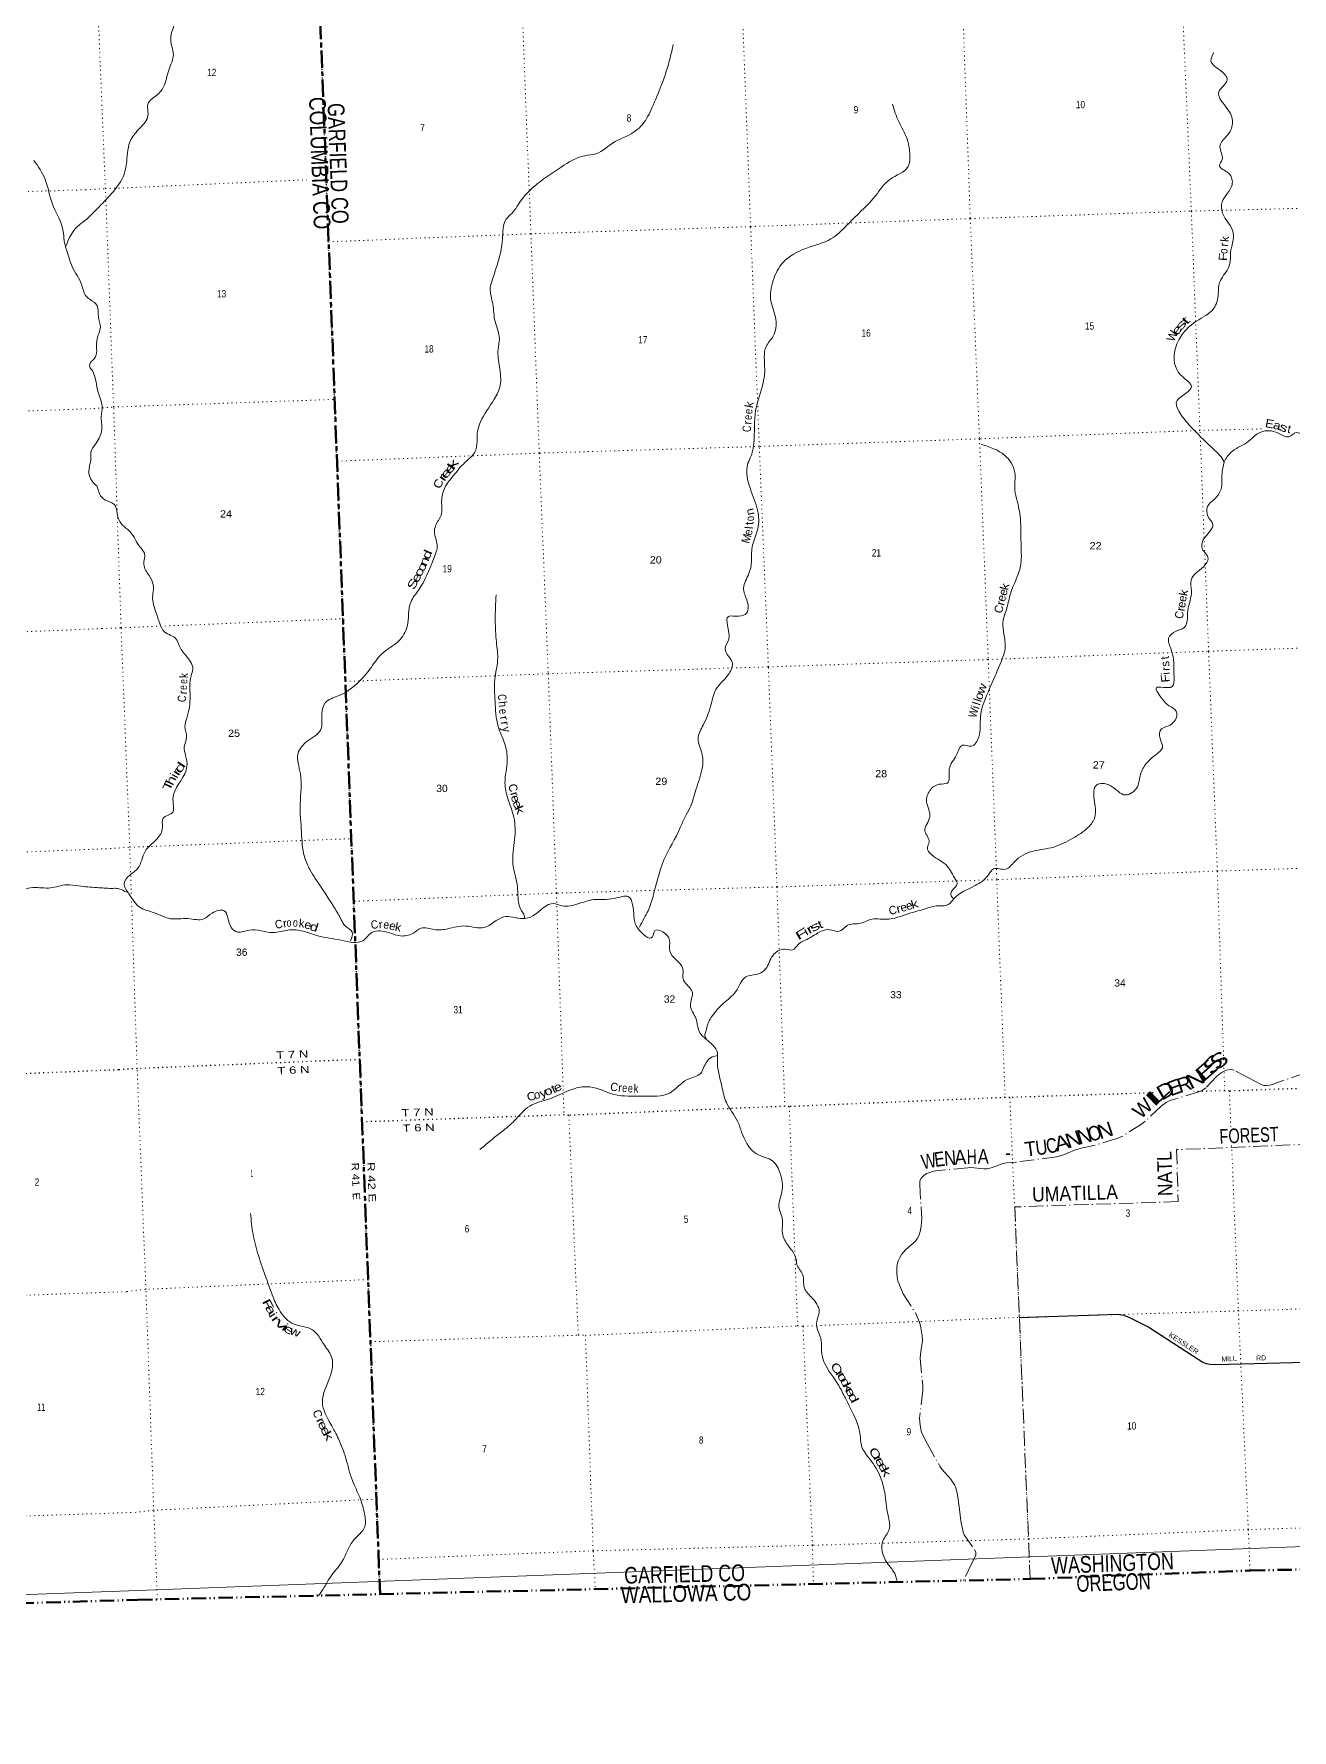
# Model space of a CAD drawing. Header units: feet. Extents: x 757852 to 1040949, y -536576 to -344549.
# Drawn here: x 856836 to 887044, y -536576 to -495840 of the extents above; entities that cross this region are included whole.
import ezdxf
from ezdxf.enums import TextEntityAlignment as Align

# ---------------------------------------------------------------- set-up
doc = ezdxf.new("R2010")
doc.units = ezdxf.units.FT
doc.header["$LTSCALE"] = 70
for name, pattern in [('DASH_DOUBLE_DOT', [9.2, 5, -1.2, 0.3, -1.2, 0.3, -1.2]), ('DOT_DASHED', [7.7, 5, -1.2, 0.3, -1.2]), ('DOTTED', [1.5, 0.3, -1.2]), ('LONG_DASH_SHORT_DASH', [9.9, 6, -1.2, 1.5, -1.2])]:
    doc.linetypes.add(name, pattern=pattern)
for name, color, linetype, lineweight in [('10', 7, 'DASH_DOUBLE_DOT', 70), ('11', 7, 'LONG_DASH_SHORT_DASH', 60), ('29', 7, 'Continuous', 25), ('39', 7, 'Continuous', 13), ('4', 7, 'Continuous', 13), ('44', 7, 'DOT_DASHED', 13), ('6', 7, 'DOTTED', 25), ('7', 7, 'DOTTED', 13)]:
    doc.layers.add(name, color=color, linetype=linetype, lineweight=lineweight)
for name, color, linetype in [('12', 7, 'Continuous'), ('30', 7, 'Continuous'), ('41', 7, 'Continuous')]:
    doc.layers.add(name, color=color, linetype=linetype)

msp = doc.modelspace()

# ---------------------------------------------------------------- linework, layer by layer
at = {"layer": '10', "lineweight": 60}
msp.add_line((827517.11, -534387.17), (859332.32, -533447.52), dxfattribs=at)
msp.add_lwpolyline([(859332.32, -533447.52), (880770.25, -532946.64), (886047.68, -532742.71), (891196.58, -532649.95)], dxfattribs=at)
at = {"layer": '11'}
msp.add_lwpolyline([(861042.93, -487447.53), (861107.39, -488716.32), (863449.33, -488624.67), (863449.22, -488620.66), (865145.73, -533311.69)], dxfattribs=at)
at = {"layer": '29'}
msp.add_lwpolyline([(880489.85, -526665.39), (882854.81, -526588.69), (883004.59, -526614.32), (883142.44, -526666.64), (883603.69, -526900.95), (884650.64, -527576.08), (884900.18, -527736.15), (884972.54, -527770.14), (885067.61, -527789.16), (885207.45, -527794.88), (887369.93, -527741.86)], dxfattribs=at)
at = {"layer": '39'}
for points in [[(863793.24, -488038.68), (863792.08, -488279.51), (863544.22, -488723.76), (863370.79, -489248.24), (863014.73, -489974.39), (862931.91, -490514.43), (862956.86, -491109.7), (862939.82, -491778.36), (862704.28, -492021.62), (862481.1, -492206.35), (862340.74, -492625.58), (862099.17, -493220.15), (861874.32, -493487.2), (861347.24, -493977.26), (861012.71, -494474.07), (860868.31, -494680.71), (860583.52, -494883.19), (860401.81, -495116.94), (860198.23, -495638.23), (860119.82, -495981.51), (860183.93, -496332.9), (860072.4, -496709.2), (859949.6, -497111.89), (859753.59, -497336), (859577.96, -497501.36), (859574.33, -497796.43), (859380.72, -498104.75), (859164.05, -498377.59), (859062.76, -498902.09), (858975.09, -499271.71), (858661.16, -499717.78), (858380.99, -500012.43), (858097.81, -500296.6)], [(872186.01, -496096.89), (872082.03, -496527.16), (871899.27, -497075.97), (871681.73, -497599.66), (871445.09, -498015.51), (871070.3, -498294.71), (870789.47, -498424.84), (870328.93, -498718.44), (870059.71, -498763.97), (869496.43, -499038.32), (868928.62, -499435.2), (868548.74, -499816.87), (868307.7, -500148.57), (868173.49, -500290.72), (868086.78, -500764.65), (867963.79, -501372.02), (867845.75, -501730.43), (867793.62, -501940.55), (867854.74, -502328.15), (867908.82, -502750.05), (868012.73, -503162.55), (867981.88, -503416.23), (868013.82, -503834.73), (868030.55, -504281.74), (867887.74, -504614.75), (867556.52, -505157.61), (867488.66, -505378.2), (867432.33, -505863.33), (867185.46, -506130.98), (866904.09, -506453.76), (866699.9, -506742.31), (866624.99, -507067.43), (866612.26, -507394.85), (866479.29, -507651.34), (866453.82, -507812.57), (866518.16, -508101.75), (866426.08, -508457.45), (866070.49, -509199.64), (865884.2, -509483.68), (865796.63, -510068), (865594.2, -510418.7), (865190.18, -510726.8), (864938.73, -511044.74), (864142.88, -511736.84), (863831.03, -511903.94), (863750.35, -512167.02), (863723.09, -512547.01), (863396.47, -512828.9), (863178.21, -513115.82), (863234.34, -513609.91), (863228.74, -514328.42), (863260.32, -515015.81), (863328.86, -515593.82), (863460.01, -515907.25), (863732.62, -516333.17), (864053.28, -516828), (864215.73, -517114.48), (864306.05, -517260.48), (864478.8, -517416.26), (864437.03, -517624.17)], [(885164.06, -496287.51), (885095.51, -496484.03), (885343.08, -496734.06), (885485.16, -496938.84), (885287.03, -497229.22), (885453.53, -497587.83), (885615.35, -497922.49), (885533.57, -498217.7), (885310.73, -498554.92), (885365.39, -498856.41), (885301.31, -498998.64), (885523.14, -499189.18), (885603.09, -499463.88), (885366.28, -499873.73), (885378.05, -500146.3), (885631.89, -500616.88), (885569.33, -501094.16), (885563.54, -501242.81), (885509.74, -501465.01), (885305.15, -501809.75), (885273.03, -502089.55), (885166.48, -502429.59), (884744.5, -502740.19), (884326.4, -503187.12), (884212.13, -503607.64), (884295.56, -503934.42), (884473.23, -504122.16), (884628.76, -504306.5), (884451.98, -504501.99), (884265.3, -504701.77), (884329.07, -504900.67), (884680.28, -505342.49), (885160.55, -505812.85), (885311.11, -505963.22), (885411.61, -506114.96)], [(877452.68, -497529.12), (877598.75, -497944.47), (877800.83, -498356.28), (877864.99, -498709.68), (877823.89, -499025.84), (877387.78, -499332.81), (877048.11, -499719.4), (876466.1, -500321.34), (875971.68, -500762.35), (875371, -500989.57), (874817.72, -501333.88), (874585.32, -501757.65), (874531.44, -502258.77), (874652.06, -502694.89), (874585.32, -503096.04), (874418.03, -503343.44), (874383.38, -503886.17), (874348.57, -504212.19), (874172.26, -504847.11), (874135.68, -505251.44), (874104.91, -505790.05), (874054.04, -505974.05), (873980.86, -506148.63), (874060.27, -506826.68), (874225.15, -507339.84), (874203.55, -507777.87), (874080.3, -508164.52), (874066.2, -508514.05), (874004.22, -508800.69), (873873.93, -509151.42), (873950.05, -509432.25), (873951, -509747.26), (873756.83, -509824.84), (873512.5, -509829.56), (873517.95, -510373.19), (873432.52, -510610.31), (873511.57, -510782.71), (873601.83, -510926.71), (873527.38, -511197.64), (873211.74, -511583.56), (873082.99, -511988.42), (872903.44, -512438.82), (872782.6, -512769.22), (872883.65, -513151.71), (872881.05, -513482.86), (872731.24, -513992.65), (872587.33, -514428.02), (872469.3, -514645.97), (872356.29, -514899.91), (871963.62, -515677.23), (871692.73, -516579.62), (871581.56, -516897.71), (871484.46, -517076.97), (871378.44, -517294.59)], [(856836.13, -498877.34), (857106.03, -499332.89), (857280.82, -499928.35), (857513.56, -500463.5), (857584.38, -500908.29), (857639.37, -501090.84), (857754.16, -501423.68), (857985.76, -501874.62), (858077.29, -502122.04), (858175.6, -502211.8)], [(857596.88, -500949.65), (857759.82, -500608.97), (857919.72, -500430.58), (858108.03, -500288.91)], [(858702.32, -516364.99), (858348.09, -516341.91), (857907.09, -516301.87), (857625.08, -516274.07), (857234.52, -516348.55), (856812.9, -516343.92), (856595.87, -516389.98), (856237.71, -516579.63), (855884.98, -516592.53), (855491.89, -516438.4), (855207.04, -516119.81), (854933.64, -516053.58), (854591.85, -516144.33), (853987.67, -516248.69), (853478.93, -516544.16), (853227.25, -516629.61), (852978.46, -516684.85), (852744.12, -516697.44), (852167.5, -516411.6), (851864.42, -516410.65), (851504.42, -516658.55), (851333.04, -516690.9), (851076.79, -516439.47), (850804.4, -516292.96), (850436.89, -516286.35), (850192.39, -516080.63), (849942.12, -515720.65), (849806.01, -515139.83), (849658.47, -514575.48), (849487.19, -514234.68), (849499.72, -513979.44), (849503.78, -513712.47), (849347.35, -513393.19), (849334, -512982.42), (849365.9, -512279.09), (849442.7, -511971.34), (849404.62, -511543.41), (849460.46, -511158.19), (849501.55, -510861.78), (849597.92, -510487.11), (849732.24, -509946.55), (849963, -509677.3), (850427.92, -509337.29), (850633.21, -509030.86), (850806.2, -508719.59), (850689.61, -508553.34), (850707.7, -508285.85), (850658.28, -508091.06), (850413.92, -508104.01), (849747.33, -507827.48), (849328.6, -507792.65), (848940.19, -507871.06), (848578.2, -507958.53), (848277.64, -507702.71), (847948.7, -507385.74), (847621.9, -507233.19), (847510.3, -506932.33), (847232.03, -506735.88), (847015.58, -506314.48), (846866.81, -505609.74), (846676.12, -504964.71), (846574.12, -504490.98), (846598.94, -504134.98), (846562.89, -503546.48), (846808.16, -503182.41), (847009.65, -502827.97), (847031.79, -502454.01), (847005.49, -501965.47), (847021.85, -501597.74)], [(858175.6, -502211.8), (858351.86, -502368.96), (858385.53, -502636.92), (858432.59, -502882.43), (858352.42, -503163.55), (858341.02, -503396.63), (858316.58, -503593.95), (858231.43, -503690.74)], [(885411.45, -506114.72), (885581.36, -505883.54), (885949.67, -505658.7), (886291.04, -505402.5), (886708.48, -505425.12), (886967.45, -505512.3), (887145.02, -505415.11), (887320.93, -505470.47), (887529.05, -505460.73), (887646.16, -505351.15), (887865.83, -505395.27), (888172.91, -505412.91), (888511.76, -505208.94), (888808.34, -504998.12), (889069.23, -504659.85), (889182.29, -504337.69), (889309.14, -504147.59), (889342.85, -503853.7), (889495.33, -503648.84), (889571.72, -503305.62), (889767, -502985.21), (890014.07, -502655.98)], [(858233.78, -503687.68), (858188.22, -503746.99), (858175.34, -503831.72), (858241.36, -503921.44)], [(858240.11, -503919.73), (858306.87, -504097.87), (858361.31, -504391.34), (858470.54, -504779.62), (858453.87, -505038.92), (858459.85, -505389.91), (858305.5, -505702.73)], [(858305.5, -505702.73), (858205.95, -505884.92), (858203.4, -506031.47), (858170.21, -506217.25), (858169.1, -506456.02), (858248.8, -506601.56), (858342.84, -506692.57)], [(879582.63, -505695.48), (879896.45, -505809.24), (880137, -505953.12), (880387.3, -506369.62), (880387.38, -506795.01), (880447.08, -507062.25), (880531.64, -507639.83), (880537.38, -508123.25), (880525.44, -508619.21), (880281.98, -509288.08), (880199.23, -509619.44), (880103.09, -509973.24), (880159.4, -510543.56), (880027.84, -510990.64), (879783.58, -511561.21), (879562.71, -512249.53), (879524.17, -512726.15), (879342.01, -512943.86), (879129.03, -512923.64), (878989.31, -513154.23), (878814.69, -513496.14), (878768.1, -513830.51), (878572.56, -513859.97), (878346.41, -514010.67), (878269.85, -514277.65), (878346.53, -514648.76), (878229.98, -514989.08), (878329.55, -515249.2), (878287.04, -515374.78), (878394.46, -515558.43), (878735.9, -515797.85), (878941.19, -516111.25), (879005.43, -516255.96), (878883.62, -516411.81), (878854.38, -516510.94), (878916.2, -516614.28)], [(885411.61, -506114.96), (885360.55, -506433.4), (885340.22, -506775.08), (885178.65, -507012.29), (885017.42, -507191.3), (885023.98, -507421.88), (885141.87, -507621.3), (884956.1, -507923.39), (884889.94, -508204.12), (885030.77, -508435.02), (884914.22, -508634.87), (884618.89, -508960.04), (884630.2, -509216.57), (884539.66, -509696.63), (884456.91, -510098.21), (884262.91, -510181.81), (884079.44, -510353.41), (884143.55, -510634.57), (884210.2, -511286.88), (884165.87, -511515.21), (883786.73, -511545.35), (883928.53, -511810.33), (884091.49, -511974.39), (884261.56, -512106.16), (884148.21, -512418.29), (883891.45, -512549.77), (883875.36, -512758.9), (883931.86, -512984.09), (883780.14, -513144.77), (883551.75, -513357.74), (883403.05, -513624.69), (883331.35, -513921.63), (883046.39, -514118.1), (882673.13, -513887.58), (882348.26, -513878.46), (882289.93, -514223.19), (882309.98, -514646.03), (882152.7, -514893.15), (881777.52, -515158.32), (881320.59, -515367.54), (880824.54, -515469.48), (880378.83, -515720.53), (880163.6, -515903.03), (879878.77, -515892.81), (879754.62, -516036.69), (879433.33, -516294.35), (878921.36, -516611.43), (878788.97, -516747.51), (878495.44, -516783.68), (878232.86, -516851.1), (877843.39, -516966.17), (877300.26, -517103.52), (876917.72, -517110.03), (876683.79, -517198.74), (876360.8, -517255.79), (876166.28, -517391.57), (875936.77, -517353.74), (875573.79, -517484.12), (875390.43, -517589.5), (875187.4, -517707.46), (875052.89, -517839.58), (874870.12, -517824.54), (874573.89, -517977.17), (874404.59, -518294.86), (874237.6, -518411.82), (873927.19, -518488.59), (873688.61, -518836.27), (873392.08, -519119.34), (873151.22, -519386.82), (873013.56, -519619.36), (872968.53, -519797.18), (872945.12, -519890.13), (872996.72, -520005.64)], [(858342.84, -506692.57), (858536.55, -507029.18), (858757.99, -507135.46), (858872.71, -507505.53), (859164.16, -507818.56), (859386.49, -508167.6), (859488.65, -508307.26), (859474.38, -508580.55), (859600.22, -508847.97), (859700.71, -509069.95), (859686.27, -509407.45), (859769.88, -509740.25), (859857.5, -510002.7), (859973.38, -510202.18), (860252.82, -510375.08), (860325.35, -510529.6), (860482.42, -510768.07), (860651.89, -511090.48), (860608.63, -511260.22), (860586.28, -511742.42), (860507.3, -512276.34), (860462.72, -512470.2), (860502.28, -512733.98), (860446.66, -512962.25), (860476.5, -513166.1), (860510.24, -513436.06), (860188.74, -514109.09), (860181.17, -514336.04), (860170.63, -514528.96), (859940.3, -514673.76), (859922.66, -514898.98), (859786.37, -515179.64), (859506.15, -515472.29), (859331.35, -515878.41), (859137.64, -516042.27), (859003.02, -516240.61), (859116.38, -516492.32), (859382.08, -516816.1), (859722.45, -516947.19), (860113.21, -517088.94), (860533.97, -517087.39), (860916.91, -517094.91), (861117.26, -516952.95), (861400.21, -516897), (861573.97, -517299.56), (861729.39, -517409.65), (862006.56, -517361.9), (862583.37, -517422.27), (862934.34, -517362.45), (863251.38, -517377.8), (863653.64, -517501.17), (864211.63, -517604.2), (864746.8, -517609.54), (864926.15, -517434.04), (865290.05, -517405.97), (865639.46, -517502.7), (865930.3, -517442.52), (866131.16, -517318.61), (866446.65, -517350.06), (866770.73, -517331.1), (867203.68, -517265.01), (867647.54, -517300.95), (868115.22, -517047.29), (868567.15, -517085.02), (868815.78, -517019.99), (869318.42, -516727.24), (869475.96, -516771.06), (869848.04, -516748.78), (870223.66, -516640.12), (870779.66, -516602.74), (871102.99, -516557.73), (871242.77, -517033.45), (871326.72, -517308.05), (871687.57, -517524.86), (871747.42, -517374.73), (871938.71, -517407.59), (872098.76, -517609.86), (872104.06, -517866.56), (872412.54, -518285.47), (872434.6, -518567.79), (872640.75, -518841.03), (872598.16, -519175.3), (872729.09, -519480.71), (872825.22, -519831.22), (872967.71, -519979.8), (873247.65, -520311.21), (873246.38, -520477.79), (873352.85, -521120.98), (873461.97, -521505.25), (873731.15, -521951.33), (873826.95, -522219.58)], [(867931.18, -509310.96), (867912.77, -509931.5), (867939.16, -510436.43), (867969.9, -510883.06), (867900.75, -511340.45), (867907.52, -511859.97), (867983.1, -512473.91), (868136.78, -512875.01), (868202.42, -513280.54), (868146.14, -513837.91), (868212.59, -514201.28), (868359.69, -514652.73), (868376.92, -515188.01), (868335.29, -515767.06), (868445.42, -516327.87), (868481.03, -516734.23), (868564.88, -516934.59), (868613.84, -517035.58), (868611.15, -517073.06)], [(859095.9, -516461.19), (858929.15, -516391.13), (858818.06, -516360.07), (858701.14, -516364.91)], [(867542.82, -522635.33), (867950.05, -522299.05), (868220.42, -522082.93), (868378.5, -521934.1), (868739.38, -521589.07), (869219.36, -521415.33), (869680.58, -521216.03), (870185.03, -521127.9), (870763.32, -521310.64), (871461.7, -521347.6), (872100.87, -521275.83), (872524.51, -520953.15), (872838.99, -520808.05), (872989.18, -520522.99), (873124.19, -520408.92), (873253.73, -520374.99)], [(873826.95, -522219.58), (874137.25, -522702.65), (874344.68, -522809.31), (874533.11, -522882.38), (874739.55, -523165.65), (874793.62, -523657.78), (874725.23, -524000.78), (874808.5, -524321.55), (874804.53, -524604.59), (874921.32, -524906.37), (875037.96, -525061.68), (875138.22, -525275.63), (875153.37, -525385.58), (875294.94, -525642.54), (875333.81, -525952.49), (875502.61, -526180.61), (875690.97, -526532.6), (875628.25, -526793.17), (875738.51, -527217.54), (875747.81, -527474.12), (875813.69, -527747.21), (876160.03, -528299.52), (876319.04, -528606.17), (876516.55, -528998.04), (876669.82, -529455.33), (876717.11, -529779.1), (876909.81, -530072.77), (877162.52, -530503.25), (877263.11, -530869.7), (877342.87, -531419.31), (877370.59, -531759.67), (877220, -532030.69), (877201.05, -532280.03), (877350.39, -532598.98), (877502.88, -532817.51), (877564.52, -533019.69)], [(862035.88, -524167.42), (862098.19, -524667.35), (862226.98, -525179.5), (862414.8, -525724.13), (862579.98, -526177.09), (862748.03, -526519.6), (863081.34, -526825.46), (863507.75, -526952.18), (863811.09, -527331.1), (863990.18, -527639.2), (863956.05, -528059.51), (863762.01, -528704.95), (863961.22, -529227.2), (864149.74, -529585.2), (864323.21, -530047.96), (864482.66, -530581.34), (864658.48, -530985.84), (864774.07, -531385.99), (864778.68, -531688.85), (864497.94, -532033.69), (864231.6, -532532.63), (863992.11, -532848.23), (863876.82, -533021.97), (863808.16, -533144.25), (863669.26, -533350.46)]]:
    msp.add_spline(points, degree=3, dxfattribs=at)
at = {"layer": '4'}
for points in [[(1039242.56, -525836.22), (1018370.82, -526769.91), (986566.33, -528148.83), (954759.98, -529484.01), (922951.82, -530775.43), (891141.91, -532023.1), (859330.32, -533227.02), (827517.11, -534387.17), (795702.32, -535503.56), (763886.04, -536576.2), (757851.71, -353854.74), (789416.66, -352790.58), (820980.12, -351683.01), (852542.04, -350532.02), (884102.33, -349337.62), (915660.96, -348099.8), (947217.84, -346818.58), (978772.94, -345493.96), (1000559.5, -344549.37)], [(1039242.56, -525836.22), (1018370.82, -526769.91), (986566.33, -528148.83), (954759.98, -529484.01), (922951.82, -530775.43), (891141.91, -532023.1), (859330.32, -533227.02), (827517.11, -534387.17), (795702.32, -535503.56), (763886.04, -536576.2), (757851.71, -353854.74)]]:
    msp.add_lwpolyline(points, dxfattribs=at)
at = {"layer": '44'}
for points in [[(885999.31, -520913.5), (885651.14, -520726.09), (885616.52, -520716.3), (885565.41, -520711.54), (885465.22, -520728.48), (885426.38, -520742.46), (885349.13, -520782.89), (885226.65, -520880.08), (884974.78, -521151.95), (884892.8, -521210.96), (884826.85, -521243.42), (884145.48, -521445.46), (884094.22, -521465.43), (884022.92, -521505.86), (883898.82, -521593.24), (883519.05, -521955.34), (883430.5, -522022.19), (882977.07, -522312.82), (882835.74, -522369.14), (882313.96, -522526.42), (881977.74, -522602.2), (881816.76, -522648.13), (881514.27, -522773.43), (881390.45, -522810.15), (880415.4, -522935.13), (880189.24, -522954.16), (880108.24, -522970.37), (879822.03, -523073.07), (879725.05, -523093.39), (879643.78, -523096.85), (879330.56, -523068.7), (879261.13, -523070.69), (878486.39, -523144.61), (878405.5, -523161.06), (878327.07, -523189.6), (878270.03, -523211), (878205.86, -523256.19), (878142.43, -523322.68), (878110.79, -523389.37), (878103.81, -523473.56), (878152.44, -524306.21), (878140.5, -524466.69), (878120.28, -524566.91), (878083.45, -524702.13), (878054.93, -524759.21), (878002.27, -524833.63), (877759, -525043.32), (877668.71, -525153.98), (877618.79, -525239.6), (877588.94, -525307.27), (877564.13, -525391.8), (877557, -525479.79), (877552.25, -525596.33), (877559.64, -525695.87), (877581.95, -525793.71), (877615.23, -525884.08), (877710.58, -526096.21), (878002.9, -526559.21), (878097.8, -526778.91), (878125.03, -526868.65), (878164.24, -527108.84), (878167.69, -527221.16), (878119.08, -527546.43), (878113.26, -527648.34), (878160.73, -528161.1), (878177.31, -528312.21), (878180.5, -528418.57), (878099.37, -529082.33), (878113.13, -529249.22), (878145.08, -529427.17), (878287.34, -529707.74), (878588.48, -530240.94), (878636.71, -530307.36), (878841.89, -530540.46), (878941.14, -530686.08), (878978.27, -530785.55), (879008.55, -530928.43), (879062.44, -531281.08), (879088.42, -531548.4), (879149.37, -531824.81), (879172.02, -531888.35), (879417.9, -532242.46), (879453.6, -532314.72), (879450.97, -532379.65), (879353.25, -532569.91), (879155.52, -532984.37)], [(887358.3, -520789.79), (886570.7, -521070.31), (886512.57, -521084.95), (886426.98, -521094.44), (886369.96, -521094.46), (886298.85, -521074.73), (885999.31, -520913.5)], [(890769.92, -522369.51), (884271.63, -522636.05), (884308.39, -523883), (880387.12, -524010.84), (880756.08, -532947.19)]]:
    msp.add_lwpolyline(points, dxfattribs=at)
at = {"layer": '6'}
for points in [[(865145.73, -533311.69), (865134.45, -533010.65), (865114.06, -532477.49), (865059.69, -531028.33), (864918.34, -527250.08), (864858.93, -525756.5), (864715.21, -521970.44), (864658.28, -520470.88), (864514.09, -516672.49), (864456.94, -515166.88), (864313.65, -511392.15), (864256.43, -509885.01), (864112.81, -506101.45), (864056.48, -504617.68), (863904.8, -500833.6), (863855.52, -499323.81), (863711.87, -495539.57), (863654.95, -494040.1), (863449.22, -488620.66), (861107.39, -488716.32), (857682.59, -488881.09)], [(864658.28, -520470.88), (859313.98, -520690.68), (858865.58, -520719.28)], [(858865.58, -520719.28), (854051.98, -520920.72), (848775.45, -521123.84), (843476.74, -521323.76), (838159.98, -521524.34), (830408.34, -521818.03), (827071.18, -521923.85)], [(883706.9, -521274.36), (880267.61, -521382.88), (880155.27, -521385.24), (874969.58, -521602.21), (874865.18, -521595.05), (869679.5, -521812.01), (869563.03, -521803.18), (864715.21, -521970.44)], [(890718.87, -521044.6), (885539.05, -521229.05), (885426.59, -521220.1), (884687.73, -521243.41)]]:
    msp.add_lwpolyline(points, dxfattribs=at)
at = {"layer": '7'}
for p, q in [((863813.73, -499325.64), (863855.52, -499323.81)), ((885539.05, -521229.05), (885578.21, -522183.78)), ((869679.5, -521812.01), (869905.9, -527093.13)), ((874969.58, -521602.21), (875171.56, -526869.95))]:
    msp.add_line(p, q, dxfattribs=at)
for points in [[(885426.59, -521220.1), (885250.47, -515945.63), (885040.26, -510670.09), (884833.14, -505362.36), (884625.15, -500094.78), (884396.46, -494803.7), (884127.43, -487601.45), (884090.33, -486576.25)], [(868289.93, -487176.05), (868290.53, -488205.86), (868562.66, -495375.92), (868768.52, -500639.54), (868968.49, -505907.34), (869185.4, -511206.77), (869381.37, -516474.68), (869563.03, -521803.18)], [(874865.18, -521595.05), (874675.22, -516326.98), (874470.73, -511041.25), (874252, -505747.88), (874043.67, -500468.27), (873843.3, -495186.44), (873555.21, -488018.83), (873533.77, -486978.19)], [(878858.56, -488161.61), (879129.84, -494992.79), (879318.2, -500274.95), (879538.82, -505564.25), (879749.54, -510857.84), (879954.26, -516151.59), (880155.27, -521385.24)], [(859798.83, -533436.62), (859714.09, -531302.52), (859524.99, -525994.29), (859313.98, -520690.68), (859136.66, -515374.1), (858928.57, -510102.51), (858749.65, -504800.03), (858552.36, -499556.23), (858331.28, -494250.89), (858140.11, -488867.95)], [(858080.19, -499581.87), (858552.36, -499556.23), (863388.47, -499344.28)], [(858080.19, -499581.87), (853257.58, -499728.51), (847961.54, -499946.38), (842693.25, -500155.22), (837392.68, -500359.22), (829608.32, -500690.22), (826316.66, -500835.28)], [(863904.7, -500831.48), (868768.52, -500639.54), (874043.67, -500468.27), (879318.2, -500274.95), (884625.15, -500094.78), (889906.42, -499960.48)], [(858275.45, -504836.88), (858749.65, -504800.03), (864056.48, -504617.68)], [(826505.14, -506103.6), (829811.35, -505959.02), (837596.15, -505640.04), (842888.64, -505434.33), (848175.03, -505226.84), (853453.34, -505017.63), (858275.45, -504836.88)], [(886308.47, -505327.18), (884833.14, -505362.36), (879538.82, -505564.25), (874252, -505747.88), (868968.49, -505907.34), (864112.81, -506101.45)], [(858471.8, -510121.49), (858928.57, -510102.51), (864256.43, -509885.01)], [(858471.8, -510121.49), (853633.58, -510321.38), (848337.6, -510487.09), (843074.15, -510717.82), (837774.83, -510901.71), (829992.63, -511236.64), (826693.58, -511370.25)], [(864313.65, -511392.15), (869185.4, -511206.77), (874470.73, -511041.25), (879745.77, -510865.97), (885044.15, -510665.97), (890311.89, -510482.8)], [(858668.16, -515406.03), (859136.66, -515374.1), (864456.94, -515166.88)], [(826882.63, -516653.93), (830211.18, -516545), (837991.98, -516226.17), (843273.92, -516006.8), (848552.74, -515811.62), (853836.76, -515594.18), (858668.16, -515406.03)], [(890515.71, -515772.25), (885250.47, -515945.63), (879954.26, -516151.59), (874675.22, -516326.98), (869381.37, -516474.68), (864514.09, -516672.49)], [(880267.61, -521382.88), (880496.03, -526671.24), (880713.51, -531975.97), (880756.08, -532947.19)], [(885592.77, -522538.71), (885754.93, -526492.39), (885995, -531761.09), (886035.09, -532742.94)], [(864858.93, -525756.5), (859508.86, -525990.72), (859063.56, -526047.28)], [(859063.56, -526047.28), (854241.87, -526214.08), (848949.17, -526413.77), (843666.26, -526607.1), (838372.88, -526788.77), (830585.16, -527083.78), (827260.71, -527221.23)], [(864918.34, -527250.08), (869905.9, -527093.13), (870078.32, -527096.41), (875171.56, -526869.95), (875301.99, -526876.39), (880489.85, -526665.39), (885755.44, -526510.44), (890923.15, -526345.85)], [(870078.32, -527096.41), (870263.89, -532280.33), (870316.34, -533190.89)], [(875301.99, -526876.39), (875527.82, -532137.46), (875552.08, -533068.56)], [(865059.69, -531028.33), (859705.91, -531296.72), (859260.52, -531348.15)], [(827449.39, -532494.67), (830766.52, -532363.4), (838559.51, -532102.3), (843851.17, -531874.56), (849150.26, -531684.65), (854427.69, -531505.58), (859260.52, -531348.15)], [(891125.91, -531607.82), (885995, -531761.09), (880718.18, -531985.32), (875527.82, -532137.46), (870265.6, -532270.25), (865114.06, -532477.49)]]:
    msp.add_lwpolyline(points, dxfattribs=at)

# ---------------------------------------------------------------- texts
at = {"layer": '10'}
for s, width, p in [('WASHINGTON', 0.8, (882740.4, -532770.43)), ('OREGON', 0.75, (882765.52, -533225.11))]:
    msp.add_text(s, height=400, rotation=2.213, dxfattribs=dict(at, width=width)).set_placement(p, align=Align.CENTER)
at = {"layer": '12'}
for s, rotation, width, p in [('COLUMBIA CO', 272.174, 0.85, (863500.09, -498950)), ('GARFIELD CO', 272.174, 0.8, (863941.64, -498956.59)), ('GARFIELD CO', 1.338, 0.8, (872463.52, -533028.28)), ('WALLOWA CO', 1.338, 0.85, (872497.92, -533494.1))]:
    msp.add_text(s, height=400, rotation=rotation, dxfattribs=dict(at, width=width)).set_placement(p, align=Align.CENTER)
at = {"layer": '30'}
for s, rotation, width, p in [('KESSLER', 327.184, 1.1, (884411.46, -527338.56)), ('RD', 1.405, 0.85, (886302.86, -527698.01))]:
    msp.add_text(s, height=120, rotation=rotation, dxfattribs=dict(at, width=width)).set_placement(p, align=Align.CENTER)
msp.add_text('MILL', height=120, rotation=1.405, dxfattribs=at).set_placement((885533.24, -527716.87), align=Align.CENTER)
at = {"layer": '41'}
for s, rotation, p in [('k', 84.656, (885523.85, -500775.65)), ('r', 84.142, (885508.69, -500910.55)), ('W', 66.623, (884256.41, -503133.37)), ('r', 85.482, (874064.05, -505181.29)), ('t', 347.384, (886955.98, -505423.34)), ('t', 89.757, (874113.03, -507594.38)), ('M', 74.026, (874037.36, -507987.2)), ('l', 84.974, (874101.61, -507707.06)), ('C', 74.761, (880100.16, -509678.74)), ('e', 79.19, (884483.52, -509564.1)), ('e', 79.19, (884506.03, -509419.3)), ('t', 97.772, (884087.51, -510810.73)), ('i', 95.376, (884107.43, -511190.97)), ('s', 95.387, (884095, -510961.14)), ('r', 93.376, (884108.59, -511085.23)), ('r', 85.28, (860510.56, -511660.97)), ('i', 73.724, (879533.55, -512038.06)), ('l', 72.236, (879561.14, -511951.78)), ('l', 72.236, (879587.4, -511869.82)), ('y', 279.579, (868085.25, -512556.76)), ('C', 284.122, (868245.63, -513971.41)), ('C', 13.366, (877479.02, -516980.67)), ('k', 353.936, (863255.31, -517299.37)), ('r', 3.209, (865165.45, -517321.33)), ('o', 13.843, (868937.28, -521410.23)), ('r', 354.309, (870900.82, -521243.94)), ('C', 286.326, (863553.16, -529007.33))]:
    msp.add_text(s, height=200, rotation=rotation, dxfattribs=at).set_placement(p, align=Align.CENTER)
for s, rotation, width, p in [('o', 84.234, 0.85, (885493.22, -501065.61)), ('F', 87.39, 1.15, (885485.33, -501201.8)), ('t', 47.6, 1.9, (884561.64, -502788.34)), ('e', 55.072, 1.65, (884357.06, -503003.51)), ('s', 52.766, 2, (884450.49, -502891.56)), ('k', 79.458, 1.1, (874106.73, -504762)), ('e', 85.482, 0.8, (874071.24, -505055.95)), ('e', 84.179, 0.85, (874084.78, -504916.32)), ('E', 350.103, 1.15, (886486.98, -505298.98)), ('C', 87.121, 0.8, (874050.69, -505327.55)), ('a', 344.018, 1.2, (886657.86, -505335.48)), ('s', 337.579, 1.5, (886804.46, -505382.75)), ('e', 52.176, 1.75, (866805.97, -506446.19)), ('e', 51.176, 1.8, (866897.77, -506335.7)), ('k', 54.093, 1.9, (866977.69, -506234.42)), ('C', 68.151, 1.15, (866639.31, -506677.08)), ('r', 57.847, 1.75, (866729.7, -506540.8)), ('n', 102.727, 1.1, (874120.27, -507297.08)), ('o', 95.349, 0.85, (874126.1, -507471.45)), ('e', 80.506, 0.95, (874082.14, -507826.21)), ('d', 66.667, 1.5, (866364.16, -508380.71)), ('e', 62.68, 1.4, (866103.98, -508944.13)), ('c', 64.562, 1.5, (866169.08, -508809.76)), ('o', 64.562, 1.35, (866239.32, -508680.44)), ('n', 66.667, 1.4, (866297.4, -508543.58)), ('S', 62.68, 1.45, (866017.75, -509097.57)), ('k', 75.659, 1.2, (880240.7, -509137.47)), ('e', 75.957, 1.05, (880203.74, -509271.2)), ('k', 79.449, 1.1, (884535.97, -509277.74)), ('r', 76, 1.15, (880140.15, -509532.72)), ('e', 75.957, 1.05, (880162.48, -509415.15)), ('r', 79.371, 1.1, (884465.39, -509669.52)), ('C', 79.371, 0.95, (884433.7, -509810.38)), ('k', 88.026, 0.9, (860534.33, -511251.62)), ('F', 95.553, 1.2, (884096.84, -511309.31)), ('e', 88.049, 0.75, (860513.27, -511540.4)), ('e', 88.026, 0.75, (860520.12, -511394.87)), ('w', 69.906, 1.25, (879683.63, -511595.05)), ('C', 82.233, 0.85, (860486.51, -511818.82)), ('C', 272.158, 0.75, (867981.79, -511775.21)), ('h', 276.023, 0.95, (867999.18, -511945.93)), ('e', 276.262, 0.85, (868007.49, -512121.75)), ('W', 73.724, 0.9, (879488.16, -512171.4)), ('o', 72.236, 1.15, (879620.2, -511769.51)), ('r', 280.775, 1.1, (868032.58, -512287.47)), ('r', 280.747, 1.1, (868054.49, -512412.78)), ('h', 64.486, 1.45, (860214.74, -513810.79)), ('i', 61.486, 1.25, (860287.83, -513700.16)), ('r', 58.486, 1.7, (860347.52, -513612.54)), ('d', 57.181, 1.75, (860421.42, -513508.44)), ('T', 64.935, 1.55, (860145.36, -513932.29)), ('r', 287.067, 1.25, (868282.22, -514124.69)), ('e', 287.53, 1.15, (868306.93, -514234.34)), ('e', 291.054, 1.25, (868353.94, -514376.45)), ('k', 292.196, 1.45, (868408.24, -514513.37)), ('r', 15.016, 1.2, (877623.18, -516943.83)), ('e', 15.016, 1.05, (877740.09, -516910.14)), ('e', 16.503, 1.1, (877879.27, -516868.03)), ('k', 16.503, 1.25, (878007.45, -516832.65)), ('C', 11.027, 0.95, (862733.57, -517317.97)), ('r', 9.049, 1.05, (862877.91, -517292.8)), ('o', 1.011, 0.75, (862962, -517281.95)), ('o', 355.992, 0.8, (863107.98, -517281.17)), ('e', 344.196, 1.1, (863389.92, -517330.99)), ('d', 341.826, 1.35, (863533.91, -517380.95)), ('C', 9.506, 0.9, (865028.16, -517326.84)), ('e', 351.583, 0.9, (865282.58, -517327.1)), ('e', 345.863, 1.05, (865424.73, -517356.45)), ('k', 348.871, 1.1, (865563.22, -517388.37)), ('F', 30.095, 1.8, (875314.13, -517540.5)), ('i', 29.957, 1.3, (875418.64, -517479.96)), ('r', 29.816, 1.65, (875512.96, -517424.2)), ('s', 30.301, 1.75, (875635.09, -517363.05)), ('t', 25.726, 1.25, (875758.05, -517314.05)), ('C', 348.662, 0.95, (870748.11, -521226)), ('C', 19.516, 1.1, (868811.53, -521448.78)), ('y', 18.968, 1.25, (869095.27, -521365.31)), ('o', 23.524, 1.3, (869221.33, -521315.79)), ('t', 23.524, 1.2, (869351.04, -521268.5)), ('e', 23.218, 1.3, (869449.4, -521222.79)), ('e', 356.654, 0.8, (871014.13, -521252.33)), ('e', 356.654, 0.8, (871152.43, -521262.34)), ('k', 359.063, 0.85, (871292.77, -521266.93)), ('F', 296.88, 1.7, (862367.77, -526400.66)), ('a', 300.564, 1.6, (862436.32, -526528.56)), ('i', 301.492, 1.35, (862491.93, -526655.19)), ('r', 303.981, 1.8, (862570.05, -526764.66)), ('v', 310.874, 2, (862695.03, -526896.93)), ('i', 322.104, 1.6, (862804.53, -526979.24)), ('e', 325.645, 1.6, (862900.91, -527037.98)), ('w', 338.786, 1.3, (863075.29, -527101.14)), ('C', 301.957, 1.4, (876021.62, -527934.99)), ('r', 304.471, 1.8, (876113.3, -528065.02)), ('o', 303.021, 1.55, (876168.37, -528157.68)), ('o', 299.759, 1.45, (876232.06, -528264.33)), ('k', 297.51, 1.6, (876291.87, -528383.58)), ('e', 297.308, 1.4, (876357.78, -528504.34)), ('d', 296.988, 1.6, (876426.72, -528641.32)), ('r', 294.362, 1.45, (863632.24, -529181.19)), ('e', 296.018, 1.35, (863685.41, -529298.87)), ('e', 298.484, 1.45, (863752.95, -529436.09)), ('k', 298.484, 1.65, (863817.84, -529555.36)), ('C', 304.54, 1.45, (876945.5, -529981.88)), ('r', 301.842, 1.7, (877018.28, -530095.79)), ('e', 301.842, 1.55, (877077.46, -530191.6)), ('e', 300.362, 1.5, (877149.03, -530310.14)), ('k', 297.646, 1.6, (877206.05, -530424.76))]:
    msp.add_text(s, height=200, rotation=rotation, dxfattribs=dict(at, width=width)).set_placement(p, align=Align.CENTER)
at = {"layer": '44'}
for s, rotation, width, p in [('E', 41.187, 1.65, (885094.31, -520864.96)), ('S', 47.187, 1.5, (885267.21, -520696.42)), ('S', 36.433, 1.3, (885394.79, -520631.2)), ('E', 20.516, 1.05, (884279.83, -521302.64)), ('N', 27.516, 1.3, (884804.29, -521096.76)), ('I', 43.636, 1.8, (883807.53, -521550.93)), ('L', 43.636, 2.05, (883951.4, -521415.7)), ('D', 29.555, 1.2, (884092.31, -521364.47)), ('N', 18.702, 1.1, (881846.46, -522549.6)), ('N', 15.774, 1.05, (882105.8, -522475.13)), ('O', 16.774, 0.85, (882352.52, -522407.29)), ('N', 17.727, 1.1, (882610.03, -522337.89)), ('FOREST', 2.349, 0.75, (886019.13, -522464.29)), ('A', 3.45, 0.9, (879088.93, -522990.63)), ('H', 0.864, 0.7, (879355.57, -522982.31)), ('A', 359.834, 0.85, (879628.85, -522974.07)), ('T', 7.304, 0.95, (880785.12, -522787.49)), ('U', 7.304, 0.85, (881048.89, -522755.77)), ('C', 10.501, 0.8, (881305.93, -522708.94)), ('A', 16.501, 1.15, (881562.88, -522635.72)), ('W', 10.996, 0.8, (878353.48, -523077.24)), ('E', 7.45, 0.8, (878602.16, -523035.36)), ('N', 4.45, 0.85, (878846.38, -523011.52)), ('-', 4.81, 0.85, (880232.14, -522880.31)), ('NATL', 91.689, 0.9, (884162.99, -523208.23)), ('UMATILLA', 1.867, 0.9, (881837.69, -523856.23))]:
    msp.add_text(s, height=350, rotation=rotation, dxfattribs=dict(at, width=width)).set_placement(p, align=Align.CENTER)
for s, rotation, p in [('R', 18.516, (884513.47, -521229.65)), ('W', 43.636, (883576.29, -521766.99))]:
    msp.add_text(s, height=350, rotation=rotation, dxfattribs=at).set_placement(p, align=Align.CENTER)
at = {"layer": '6'}
for s, rotation, width, p in [('T 7 N', 2.355, 1.35, (862656.47, -520453.13)), ('T 6 N', 2.355, 1.35, (862684.36, -520827.87)), ('T 7 N', 1.976, 1.35, (865664.92, -521837.61)), ('T 6 N', 1.976, 1.35, (865687.92, -522209.62)), ('R 41  E', 272.174, 1.15, (864461.82, -522951.62)), ('R 42 E', 272.174, 1.35, (864839.26, -522937.05))]:
    msp.add_text(s, height=175, rotation=rotation, dxfattribs=dict(at, width=width)).set_placement(p)
at = {"layer": '7'}
for s, width, p in [('12', 0.85, (860994.22, -496852.39)), ('8', 0.85, (871067.27, -497944.83)), ('9', 0.85, (876518, -497748.13)), ('10', 0.85, (881852.77, -497623.56)), ('7', 0.85, (866112.56, -498175.02)), ('13', 0.85, (861231.12, -502166.88)), ('17', 0.85, (871346.15, -503271.47)), ('16', 0.85, (876706.66, -503110.13)), ('15', 0.85, (882071.43, -502940.72)), ('18', 0.85, (866212.23, -503490.93)), ('24', 1.1, (861303.88, -507454.67)), ('20', 1.1, (871622.65, -508559.45)), ('21', 0.85, (876953, -508390.35)), ('22', 1.1, (882185.08, -508218.07)), ('19', 0.85, (866648.17, -508771.31)), ('25', 1.1, (861497.85, -512722.64)), ('28', 1.1, (877035.38, -513692.2)), ('27', 1.1, (882262.22, -513482.51)), ('30', 1.05, (866496.99, -514047.17)), ('29', 1.1, (871756.75, -513876.86)), ('36', 1.05, (861689.53, -517980.63)), ('34', 1.05, (882776.52, -518718.6)), ('32', 1.05, (871960.67, -519106.99)), ('33', 1.05, (877395.87, -519000.45)), ('31', 0.85, (866908.75, -519363.89)), ('2', 0.85, (856854.53, -523502.94)), ('1', 0.4, (862035.15, -523296.58)), ('5', 0.85, (872439.06, -524393.15)), ('4', 0.85, (877806.48, -524190.88)), ('3', 0.85, (883048.49, -524248.14)), ('6', 0.85, (867179.31, -524624.51)), ('11', 0.65, (856913.45, -528909.72)), ('12', 0.85, (862160.07, -528532.33)), ('8', 0.85, (872803, -529697.89)), ('9', 0.85, (877786.6, -529498.29)), ('10', 0.85, (883082.82, -529358.97)), ('7', 0.85, (867600.7, -529903.92))]:
    msp.add_text(s, height=175, dxfattribs=dict(at, width=width)).set_placement(p)

doc.saveas('drawing.dxf')
